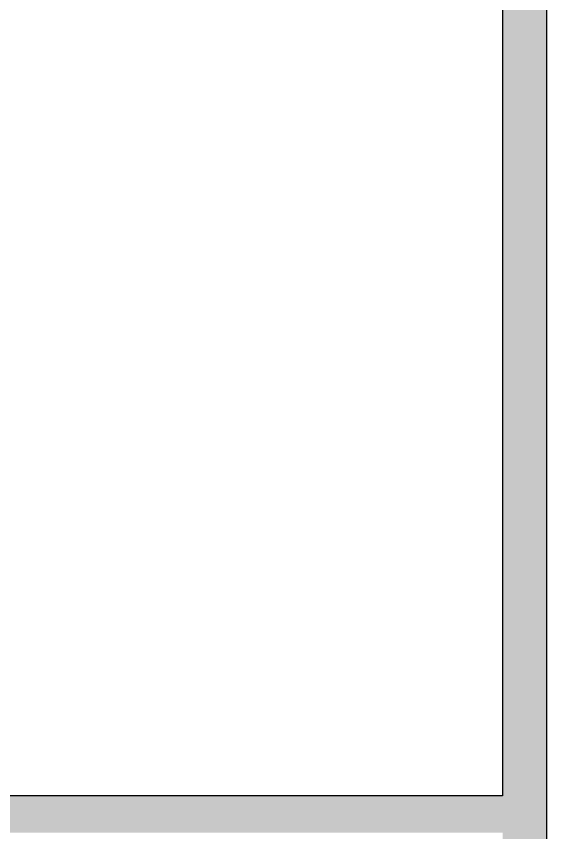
# Model space of a CAD drawing. Header units: millimetres. Extents: x 155927 to 326028, y -36033 to 97293.
# Drawn here: x 171473 to 172939, y 20658 to 22915 of the extents above; entities that cross this region are included whole.
import ezdxf

# ---------------------------------------------------------------- set-up
doc = ezdxf.new("R2010")
doc.units = ezdxf.units.MM
doc.header["$MEASUREMENT"] = 0
for name, color, linetype, lineweight in [('A-WALL', 7, 'CONTINUOUS', 9), ('A-WALL-PATT', 7, 'CONTINUOUS', 9), ('I-WALL', 7, 'CONTINUOUS', 9)]:
    doc.layers.add(name, color=color, linetype=linetype, lineweight=lineweight)

msp = doc.modelspace()

# ---------------------------------------------------------------- hatches: boundary and pattern name
at = {"layer": 'A-WALL-PATT'}
for points in [[(172939.2, 16107.6), (172939.2, 25907.6), (172817.2, 25907.6), (172817.2, 16107.6)], [(170218.3, 20657.6), (172817.2, 20657.6), (172817.2, 20759.6), (166450.8, 20759.6), (166450.8, 20657.6), (169915, 20657.6)]]:
    msp.add_hatch(color=256, dxfattribs=at).paths.add_polyline_path(points, flags=0)

# ---------------------------------------------------------------- linework, layer by layer
at = {"layer": 'A-WALL', "lineweight": 30}
for p, q in [((172817.2, 25907.6), (172817.2, 20759.6)), ((172939.2, 16229.6), (172939.2, 25785.6))]:
    msp.add_line(p, q, dxfattribs=at)
at = {"layer": 'I-WALL', "lineweight": 30}
msp.add_line((172817.2, 20759.6), (169416.4, 20759.6), dxfattribs=at)

doc.saveas('drawing.dxf')
